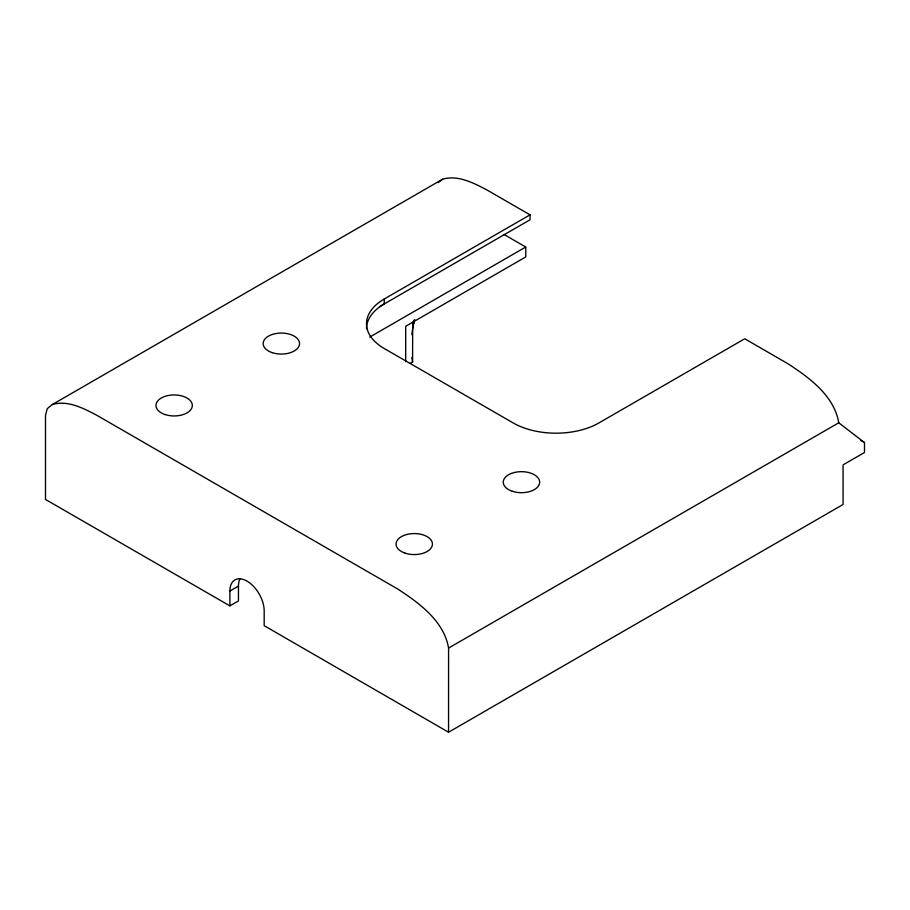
<?xml version="1.0" encoding="UTF-8"?>
<svg xmlns="http://www.w3.org/2000/svg" width="910" height="910" viewBox="0 0 910 910"><rect width="100%" height="100%" fill="white"/><g stroke="black" fill="none" stroke-linecap="round" stroke-linejoin="round"><path stroke-width="1.36" d="M530.041 214.84L486.884 189.928C473.575 182.956 457.969 174.709 442.601 179.202L52.393 404.484L47.252 408.681L45.5 415.358L45.5 499.442L229.877 605.878L229.889 591.022A24.252 14.003 60 0 1 247.042 581.126A24.252 14.003 60 0 1 264.184 610.826L264.173 625.67L448.55 732.231L843.069 504.493L843.081 464.839L864.5 452.498L864.5 442.59L838.77 422.786C834.174 395.725 809.252 377.548 787.594 363.545L744.721 338.77L598.928 422.934A60.64 35.012 0 0 1 513.172 422.934L384.248 348.519A60.64 35.012 0 0 1 384.248 299.003L530.041 214.84L530.041 219.776L379.402 306.75M240.069 578.624A24.252 14.003 60 0 0 238.465 586.074L238.454 600.93L229.877 605.878M405.689 361.691L405.701 326.28L525.764 256.927L525.752 247.019L503.935 234.427M448.55 732.231L448.573 648.068C443.966 621.007 419.044 602.83 397.397 588.827L96.676 415.21C83.379 408.237 67.772 399.99 52.393 404.484M410.296 363.283L412.605 361.952L412.674 322.208M413.8 323.277L413.811 320.434M438.176 182.591L442.601 179.202M369.756 337.075L525.752 247.019M229.889 591.022L238.465 586.074M448.573 648.068L838.77 422.786M860.826 440.463L864.5 442.59M411.855 357.573L412.605 361.952M384.248 299.003L384.248 303.94A60.64 35.012 0 0 0 366.491 328.703M411.855 334.675A303.201 175.05 0 0 1 414.733 319.49M165.051 414.55A18.189 10.499 0 0 0 192.329 405.45A18.189 10.499 0 0 0 165.051 396.362A18.189 10.499 0 0 0 165.051 414.55M405.166 553.166A18.189 10.499 0 0 0 432.455 544.078A18.189 10.499 0 0 0 405.166 534.978A18.189 10.499 0 0 0 405.166 553.166M512.364 491.286A18.189 10.499 0 0 0 539.653 482.186A18.189 10.499 0 0 0 512.364 473.086A18.189 10.499 0 0 0 512.364 491.286M272.249 352.659A18.189 10.499 0 0 0 299.538 343.571A18.189 10.499 0 0 0 272.249 334.471A18.189 10.499 0 0 0 272.249 352.659"/></g></svg>
